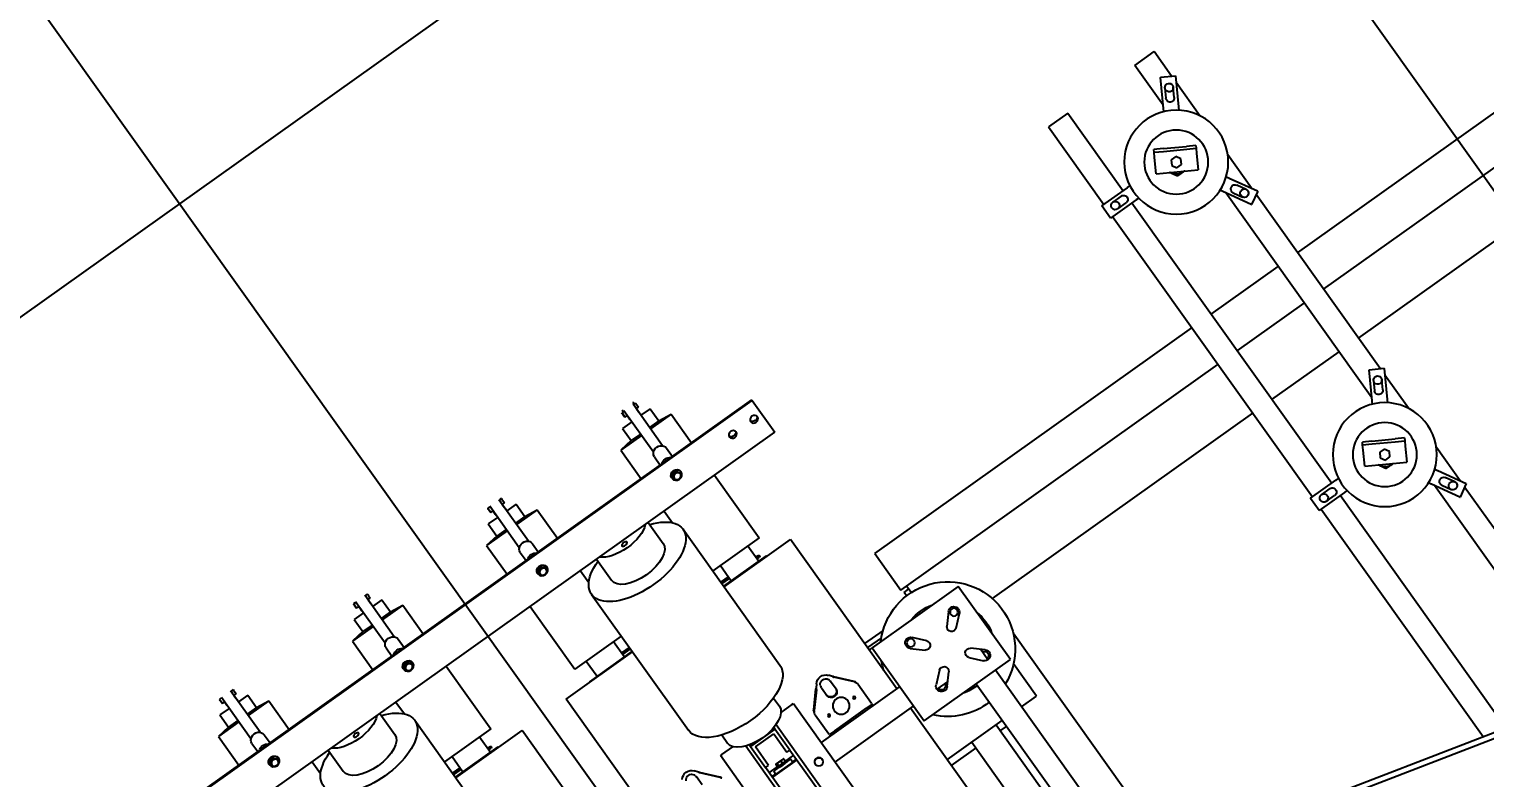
# Model space of a CAD drawing. Header units: feet. Extents: x 2321988 to 2329858, y 6722724 to 6730499.
# Drawn here: x 2326034.22 to 2326042.32, y 6726825.98 to 6726830.15 of the extents above; entities that cross this region are included whole.
import ezdxf

# ---------------------------------------------------------------- set-up
doc = ezdxf.new("R2010")
doc.units = ezdxf.units.FT
doc.header["$MEASUREMENT"] = 0
doc.header["$PDSIZE"] = 5
for name, color, linetype in [('BESS Dimensions', 3, 'Continuous'), ('C-BESS-EQUIPMENT', 255, 'Continuous'), ('Midpoint Site Plan$0$C-SWIR', 8, 'Continuous')]:
    doc.layers.add(name, color=color, linetype=linetype)
doc.styles.add('TG_DIMS', font='arial.ttf')
doc.dimstyles.new('TG-PROPOSED-ANNO', dxfattribs={"dimtxt": 0.1, "dimasz": 0.1, "dimexe": 0.05, "dimexo": 0.05, "dimgap": 0.02, "dimtad": 0, "dimtih": 1, "dimtoh": 1, "dimdsep": 46, "dimtxsty": 'TG_DIMS', "dimcen": 0, "dimclrd": 256, "dimclre": 256, "dimclrt": 256, "dimaunit": 1, "dimadec": 6, "dimazin": 2, "dimtfac": 1, "dimtofl": 0, "dimtmove": 1, "dimatfit": 3, "dimfxl": 1, "dimtolj": 1, "dimtzin": 0, "dimarcsym": 0})

# ---------------------------------------------------------------- blocks, each defined once
blk = doc.blocks.new('Midpoint Site Plan$0$GA 34.5kV 10MVAR Cap Bank top')
at = {"color": 0}
for p, q in [((8, 20.995), (8, -21.005)), ((9.75, 20.533), (9.75, -20.543)), ((12.25, -20.543), (12.25, 20.533)), ((14, -21.005), (14, 20.995)), ((10, 18.595), (10, -18.605)), ((12, -18.605), (12, 18.595)), ((24.69, 14.99), (24.69, -14.99)), ((26.27, 14.99), (26.27, -14.99)), ((22.19, -11.99), (22.19, 11.99)), ((57.31, 8.762), (57.31, -8.042)), ((26.27, 1.761), (52.951, 8.599)), ((26.305, 1.383), (53.044, 8.236)), ((51.81, -11.14), (51.81, 7.919)), ((50.23, -11.14), (50.23, 7.515)), ((58.89, 7.499), (58.89, -6.779)), ((28.69, -16.349), (28.69, 1.994)), ((24.19, -11.99), (24.19, 0.184)), ((20.19, -4.055), (20.19, -16.225)), ((58.244, -6.424), (57.203, -8.227)), ((58.244, -6.424), (58.252, -6.411)), ((59.118, -6.911), (58.252, -6.411)), ((57.723, -7.765), (58.067, -7.169)), ((58.069, -8.727), (59.11, -6.924)), ((58.553, -7.45), (58.209, -8.046)), ((58.89, -7.305), (58.89, -10.031)), ((59.118, -6.911), (59.11, -6.924)), ((57.197, -8.237), (57.096, -8.412)), ((57.203, -8.227), (57.197, -8.237)), ((57.962, -8.912), (58.063, -8.737)), ((58.063, -8.737), (58.069, -8.727)), ((54.266, -11.787), (56.709, -10.377)), ((57.251, -11.315), (56.709, -10.377)), ((20.19, -11.51), (22.19, -11.51)), ((24.19, -11.51), (24.69, -11.51)), ((50.06, -11.14), (50.075, -11.14)), ((50.06, -11.14), (50.06, -12.14)), ((52.157, -11.14), (50.075, -11.14)), ((50.81, -11.359), (51.498, -11.359)), ((52.169, -11.14), (52.157, -11.14)), ((52.371, -11.14), (52.169, -11.14)), ((55.435, -11.64), (55.622, -11.315)), ((55.622, -11.965), (55.435, -11.64)), ((55.622, -11.315), (55.998, -11.315)), ((55.998, -11.315), (56.185, -11.64)), ((56.185, -11.64), (55.998, -11.965)), ((56.883, -11.937), (57.428, -11.622)), ((57.428, -11.622), (57.251, -11.315)), ((57.522, -11.785), (57.428, -11.622)), ((20.19, -11.99), (24.69, -11.99)), ((26.27, -11.99), (27.5, -11.99)), ((27.5, -11.99), (27.5, -14.636)), ((50.075, -12.14), (50.06, -12.14)), ((50.075, -12.14), (52.157, -12.14)), ((50.23, -35.14), (50.23, -12.14)), ((51.498, -11.921), (50.81, -11.921)), ((51.81, -35.14), (51.81, -12.14)), ((52.157, -12.14), (52.169, -12.14)), ((52.169, -12.14), (52.371, -12.14)), ((54.266, -11.787), (54.808, -12.726)), ((55.531, -12.718), (56.883, -11.937)), ((55.998, -11.965), (55.622, -11.965)), ((55.625, -12.88), (56.977, -12.1)), ((57.522, -11.785), (56.977, -12.1)), ((54.808, -12.726), (54.985, -13.033)), ((54.985, -13.033), (55.531, -12.718)), ((54.985, -13.033), (55.079, -13.195)), ((55.625, -12.88), (55.079, -13.195)), ((58.89, -13.249), (58.89, -15.975)), ((58.063, -14.543), (57.962, -14.368)), ((58.069, -14.553), (58.063, -14.543)), ((59.11, -16.356), (58.069, -14.553)), ((20.44, -20.99), (20.44, -14.99)), ((20.44, -14.99), (27.5, -14.99)), ((27.5, -14.99), (27.5, -20.99)), ((57.096, -14.868), (57.197, -15.043)), ((57.197, -15.043), (57.203, -15.053)), ((57.203, -15.053), (58.244, -16.856)), ((57.31, -15.238), (57.31, -32.042)), ((58.067, -16.111), (57.723, -15.515)), ((58.209, -15.234), (58.553, -15.83)), ((20.44, -16.225), (14, -16.225)), ((23.235, -16.225), (22.357, -16.225)), ((23.233, -17.163), (22.484, -16.504)), ((23.014, -15.974), (23.673, -16.723)), ((25.327, -16.723), (25.986, -15.974)), ((26.516, -16.504), (25.767, -17.163)), ((26.27, -15.847), (26.27, -16.72)), ((58.252, -16.869), (59.118, -16.369)), ((58.89, -16.501), (58.89, -30.779)), ((59.11, -16.356), (59.118, -16.369)), ((58.252, -16.869), (58.244, -16.856)), ((-1.81, -17.805), (-1.81, -30.055)), ((1.81, -17.805), (1.81, -30.055)), ((12, -17.805), (10, -17.805)), ((10.008, -18.605), (10.008, -17.805)), ((10.008, -17.855), (10.31, -17.855)), ((10.008, -18.18), (10.594, -18.18)), ((10.31, -17.898), (10.31, -17.842)), ((11.69, -17.842), (10.31, -17.842)), ((10.31, -18.04), (10.31, -17.898)), ((10.31, -18.1), (10.31, -18.04)), ((10.594, -18.1), (10.31, -18.1)), ((11.407, -18.1), (10.594, -18.1)), ((10.594, -18.1), (10.594, -18.18)), ((11.407, -18.18), (10.594, -18.18)), ((10.684, -18.18), (10.684, -18.364)), ((10.719, -18.389), (10.706, -18.382)), ((10.719, -18.389), (10.731, -18.389)), ((10.731, -18.389), (10.936, -18.389)), ((10.778, -18.18), (10.778, -18.364)), ((10.813, -17.842), (10.813, -17.805)), ((10.813, -18.1), (10.813, -18.085)), ((10.936, -18.389), (11.205, -18.389)), ((11.094, -18.18), (11.094, -18.364)), ((11.188, -17.842), (11.188, -17.805)), ((11.188, -18.1), (11.188, -18.085)), ((11.205, -18.389), (11.281, -18.389)), ((11.281, -18.389), (11.294, -18.382)), ((11.316, -18.18), (11.316, -18.364)), ((11.407, -18.1), (11.407, -18.18)), ((11.69, -18.1), (11.407, -18.1)), ((11.407, -18.18), (12, -18.18)), ((11.69, -17.898), (11.69, -17.842)), ((11.69, -17.855), (12, -17.855)), ((11.69, -18.04), (11.69, -17.898)), ((11.69, -18.1), (11.69, -18.04)), ((20.44, -17.805), (14, -17.805)), ((14.75, -17.925), (14.75, -17.805)), ((15.19, -17.925), (14.75, -17.925)), ((14.75, -17.925), (14.75, -17.985)), ((14.75, -19.556), (14.75, -17.985)), ((15.19, -17.925), (17.81, -17.925)), ((18.25, -17.925), (17.81, -17.925)), ((18.25, -17.925), (18.25, -17.805)), ((18.25, -17.985), (18.25, -17.925)), ((18.25, -17.985), (18.25, -19.556)), ((20.19, -17.805), (20.19, -30.055)), ((10, -20.338), (10, -18.605)), ((10, -18.605), (10.25, -18.605)), ((10.25, -18.605), (10.25, -20.121)), ((11.75, -20.121), (11.75, -18.605)), ((11.75, -18.605), (12, -18.605)), ((12, -18.605), (12, -20.338)), ((22.484, -19.476), (23.233, -18.817)), ((23.673, -19.257), (23.014, -20.006)), ((25.986, -20.006), (25.327, -19.257)), ((25.767, -18.817), (26.516, -19.476)), ((28.883, -19.01), (50.23, -19.01)), ((51.81, -19.01), (57.31, -19.01)), ((58.89, -19.01), (88.685, -19.01)), ((5.875, -20.126), (5.875, -20.776)), ((7.146, -19.824), (6.216, -20.867)), ((6.216, -20.927), (7.146, -19.884)), ((7.19, -19.792), (7.19, -19.765)), ((7.19, -19.825), (7.19, -19.792)), ((12, -20.338), (10, -20.338)), ((10, -20.465), (10, -20.338)), ((10.25, -20.121), (11.75, -20.121)), ((12, -20.465), (12, -20.338)), ((14.81, -19.765), (14.81, -19.792)), ((14.81, -19.792), (14.81, -19.825)), ((15.784, -20.867), (14.854, -19.824)), ((14.854, -19.884), (15.784, -20.927)), ((16.125, -20.776), (16.125, -20.126)), ((16.875, -20.126), (16.875, -20.776)), ((18.146, -19.824), (17.216, -20.867)), ((17.216, -20.927), (18.146, -19.884)), ((18.19, -19.792), (18.19, -19.765)), ((18.19, -19.825), (18.19, -19.792)), ((6.17, -20.957), (5.995, -21.185)), ((6.216, -20.867), (6.216, -20.901)), ((6.216, -20.901), (6.216, -20.927)), ((8.125, -21.005), (8, -21.005)), ((8.125, -21.005), (9.029, -21.005)), ((13.875, -21.005), (12.971, -21.005)), ((13.875, -21.005), (14, -21.005)), ((15.784, -20.901), (15.784, -20.867)), ((15.784, -20.927), (15.784, -20.901)), ((16.005, -21.185), (15.83, -20.957)), ((17.17, -20.957), (16.995, -21.185)), ((17.216, -20.867), (17.216, -20.901)), ((17.216, -20.901), (17.216, -20.927)), ((20.44, -20.99), (20.19, -20.99)), ((21.326, -21.18), (20.19, -21.18)), ((27.5, -20.99), (20.44, -20.99)), ((8.875, -22.077), (8.875, -21.403)), ((13.125, -22.077), (13.125, -21.403)), ((21.697, -21.51), (20.19, -21.51)), ((24.235, -23.01), (24.69, -23.01)), ((24.235, -26.01), (24.235, -23.01)), ((24.332, -22.487), (24.332, -22.76)), ((24.332, -22.76), (24.69, -22.76)), ((24.69, -22.486), (24.69, -23.01)), ((24.69, -23.01), (50.23, -23.01)), ((51.81, -23.01), (57.31, -23.01)), ((58.89, -23.01), (82.242, -23.01)), ((-7.25, -34.772), (-7.25, -23.622)), ((7.25, -34.772), (7.25, -23.622)), ((14.75, -34.772), (14.75, -23.622)), ((24.235, -26.01), (50.23, -26.01)), ((51.81, -26.01), (57.31, -26.01)), ((58.89, -26.01), (82.496, -26.01)), ((-7.25, -30.055), (-1.81, -30.055)), ((-3.75, -30.102), (-7.25, -30.102)), ((-6.625, -31.352), (-6.625, -30.102)), ((-4.375, -31.352), (-4.375, -30.102)), ((-3.75, -30.102), (-3.75, -30.055)), ((1.81, -30.055), (7.25, -30.055)), ((3.75, -30.102), (3.75, -30.055)), ((7.25, -30.102), (3.75, -30.102)), ((4.375, -31.352), (4.375, -30.102)), ((6.625, -31.352), (6.625, -30.102)), ((14.75, -30.055), (20.19, -30.055)), ((18.25, -30.102), (14.75, -30.102)), ((15.375, -31.352), (15.375, -30.102)), ((17.625, -31.352), (17.625, -30.102)), ((18.25, -30.102), (18.25, -30.055)), ((-7.25, -30.291), (-6.625, -30.291)), ((-6.625, -30.416), (-7.25, -30.416)), ((-7.25, -30.416), (-6.625, -30.416)), ((-7.25, -30.419), (-6.625, -30.419)), ((-4.375, -30.291), (-4.184, -30.291)), ((-4.184, -30.416), (-4.375, -30.416)), ((-4.375, -30.416), (-4.184, -30.416)), ((-4.375, -30.419), (-4.184, -30.419)), ((-4.184, -30.416), (-4.184, -30.416)), ((-4.12, -30.355), (-4.12, -30.355)), ((-4.12, -30.355), (-4.12, -30.355)), ((6.625, -30.291), (7.25, -30.291)), ((7.25, -30.416), (6.625, -30.416)), ((6.625, -30.416), (7.25, -30.416)), ((6.625, -30.419), (7.25, -30.419)), ((14.75, -30.291), (15.375, -30.291)), ((15.375, -30.416), (14.75, -30.416)), ((14.75, -30.416), (15.375, -30.416)), ((14.75, -30.419), (15.375, -30.419)), ((17.625, -30.291), (17.816, -30.291)), ((17.816, -30.416), (17.625, -30.416)), ((17.625, -30.416), (17.816, -30.416)), ((17.625, -30.419), (17.816, -30.419)), ((17.816, -30.416), (17.816, -30.416)), ((17.88, -30.355), (17.88, -30.355)), ((17.88, -30.355), (17.88, -30.355)), ((58.244, -30.424), (57.203, -32.227)), ((58.069, -32.727), (59.11, -30.924)), ((58.244, -30.424), (58.252, -30.411)), ((59.118, -30.911), (58.252, -30.411)), ((59.118, -30.911), (59.11, -30.924)), ((-3.435, -31.352), (-7.25, -31.352)), ((-3.435, -36.491), (-3.435, -31.352)), ((7.25, -31.352), (3.435, -31.352)), ((3.435, -36.491), (3.435, -31.352)), ((18.565, -31.352), (14.75, -31.352)), ((18.565, -36.491), (18.565, -31.352)), ((57.723, -31.765), (58.067, -31.169)), ((58.553, -31.45), (58.209, -32.046)), ((58.89, -31.305), (58.89, -34.031)), ((57.197, -32.237), (57.096, -32.412)), ((57.203, -32.227), (57.197, -32.237)), ((57.962, -32.912), (58.063, -32.737)), ((58.063, -32.737), (58.069, -32.727)), ((-13.125, -36.491), (-13.125, -34.772)), ((-8.875, -36.491), (-8.875, -34.772)), ((8.875, -36.491), (8.875, -34.772)), ((13.125, -36.491), (13.125, -34.772)), ((54.266, -35.787), (56.709, -34.377)), ((57.251, -35.315), (56.709, -34.377)), ((-14.435, -36.491), (-14.435, -35.524)), ((-7.565, -36.491), (-7.565, -35.524)), ((7.565, -36.491), (7.565, -35.524)), ((14.435, -36.491), (14.435, -35.524)), ((50.06, -35.14), (50.075, -35.14)), ((50.06, -35.14), (50.06, -36.14)), ((52.157, -35.14), (50.075, -35.14)), ((50.81, -35.359), (51.498, -35.359)), ((51.498, -35.921), (50.81, -35.921)), ((52.169, -35.14), (52.157, -35.14)), ((52.371, -35.14), (52.169, -35.14)), ((54.266, -35.787), (54.808, -36.726)), ((55.435, -35.64), (55.622, -35.315)), ((55.622, -35.965), (55.435, -35.64)), ((55.531, -36.718), (56.883, -35.937)), ((55.622, -35.315), (55.998, -35.315)), ((55.998, -35.965), (55.622, -35.965)), ((55.998, -35.315), (56.185, -35.64)), ((56.185, -35.64), (55.998, -35.965)), ((56.883, -35.937), (57.428, -35.622)), ((57.522, -35.785), (56.977, -36.1)), ((57.428, -35.622), (57.251, -35.315)), ((57.522, -35.785), (57.428, -35.622)), ((-23.5, -36.491), (23.5, -36.491)), ((23.5, -39.089), (23.5, -36.491)), ((50.075, -36.14), (50.06, -36.14)), ((50.075, -36.14), (52.157, -36.14)), ((50.23, -42.51), (50.23, -36.14)), ((51.81, -42.51), (51.81, -36.14)), ((52.157, -36.14), (52.169, -36.14)), ((52.169, -36.14), (52.371, -36.14)), ((54.808, -36.726), (54.985, -37.033)), ((54.985, -37.033), (55.531, -36.718)), ((55.625, -36.88), (55.079, -37.195)), ((55.625, -36.88), (56.977, -36.1)), ((-16.75, -37.96), (-16.75, -37.882)), ((-16.25, -37.96), (-16.25, -37.882)), ((-5.75, -37.96), (-5.75, -37.882)), ((-5.25, -37.96), (-5.25, -37.882)), ((5.25, -37.96), (5.25, -37.882)), ((5.75, -37.96), (5.75, -37.882)), ((16.25, -37.96), (16.25, -37.882)), ((16.75, -37.96), (16.75, -37.882)), ((54.985, -37.033), (55.079, -37.195)), ((58.89, -37.249), (58.89, -39.975)), ((-16.875, -38.007), (-16.875, -37.96)), ((-16.125, -38.007), (-16.125, -37.96)), ((-5.875, -38.007), (-5.875, -37.96)), ((-5.125, -38.007), (-5.125, -37.96)), ((5.125, -38.007), (5.125, -37.96)), ((5.875, -38.007), (5.875, -37.96)), ((16.125, -38.007), (16.125, -37.96)), ((16.875, -38.007), (16.875, -37.96)), ((57.096, -38.868), (57.197, -39.043)), ((58.063, -38.543), (57.962, -38.368)), ((58.069, -38.553), (58.063, -38.543)), ((59.11, -40.356), (58.069, -38.553)), ((-23.5, -39.089), (23.5, -39.089)), ((-23.5, -39.145), (23.5, -39.145)), ((-18.565, -41.49), (-18.565, -39.145)), ((-17, -39.82), (-17, -39.145)), ((-16, -39.82), (-16, -39.145)), ((-14.435, -41.49), (-14.435, -39.145)), ((-7.565, -41.49), (-7.565, -39.145)), ((-6, -39.82), (-6, -39.145)), ((-5, -39.82), (-5, -39.145)), ((-3.435, -41.49), (-3.435, -39.145)), ((3.435, -41.49), (3.435, -39.145)), ((5, -39.82), (5, -39.145)), ((6, -39.82), (6, -39.145)), ((7.565, -41.49), (7.565, -39.145)), ((14.435, -41.49), (14.435, -39.145)), ((16, -39.82), (16, -39.145)), ((17, -39.82), (17, -39.145)), ((18.565, -41.49), (18.565, -39.145)), ((23.5, -39.12), (23.5, -39.089)), ((23.5, -39.12), (23.5, -39.145)), ((57.197, -39.043), (57.203, -39.053)), ((57.203, -39.053), (58.244, -40.856)), ((57.31, -39.238), (57.31, -42.51)), ((58.067, -40.111), (57.723, -39.515)), ((58.209, -39.234), (58.553, -39.83)), ((-16.875, -40.106), (-16.875, -43.51)), ((-16.125, -40.106), (-16.125, -43.51)), ((-5.875, -40.106), (-5.875, -43.51)), ((-5.125, -40.106), (-5.125, -43.51)), ((5.125, -40.106), (5.125, -43.51)), ((5.875, -40.106), (5.875, -43.51)), ((16.125, -40.106), (16.125, -43.51)), ((16.875, -40.106), (16.875, -43.51)), ((58.252, -40.869), (59.118, -40.369)), ((58.89, -40.501), (58.89, -42.51)), ((59.11, -40.356), (59.118, -40.369)), ((-16.875, -41.49), (-18.565, -41.49)), ((-17.637, -41.606), (-18.565, -41.49)), ((-16.875, -41.606), (-17.637, -41.606)), ((-17.637, -42.606), (-17.637, -41.606)), ((-14.435, -41.49), (-16.125, -41.49)), ((-15.362, -41.606), (-16.125, -41.606)), ((-15.362, -41.606), (-14.435, -41.49)), ((-15.362, -42.606), (-15.362, -41.606)), ((-5.875, -41.49), (-7.565, -41.49)), ((-6.637, -41.606), (-7.565, -41.49)), ((-5.875, -41.606), (-6.637, -41.606)), ((-6.637, -42.606), (-6.637, -41.606)), ((-3.435, -41.49), (-5.125, -41.49)), ((-4.362, -41.606), (-5.125, -41.606)), ((-4.362, -41.606), (-3.435, -41.49)), ((-4.362, -42.606), (-4.362, -41.606)), ((5.125, -41.49), (3.435, -41.49)), ((4.363, -41.606), (3.435, -41.49)), ((5.125, -41.606), (4.363, -41.606)), ((4.363, -42.606), (4.363, -41.606)), ((7.565, -41.49), (5.875, -41.49)), ((6.638, -41.606), (5.875, -41.606)), ((6.638, -41.606), (7.565, -41.49)), ((6.638, -42.606), (6.638, -41.606)), ((16.125, -41.49), (14.435, -41.49)), ((15.363, -41.606), (14.435, -41.49)), ((16.125, -41.606), (15.363, -41.606)), ((15.363, -42.606), (15.363, -41.606)), ((18.565, -41.49), (16.875, -41.49)), ((17.638, -41.606), (16.875, -41.606)), ((17.638, -41.606), (18.565, -41.49)), ((17.638, -42.606), (17.638, -41.606)), ((58.252, -40.869), (58.244, -40.856)), ((-16.875, -42.606), (-17.637, -42.606)), ((-15.362, -42.606), (-16.125, -42.606)), ((-5.875, -42.606), (-6.637, -42.606)), ((-4.362, -42.606), (-5.125, -42.606)), ((5.125, -42.606), (4.363, -42.606)), ((6.638, -42.606), (5.875, -42.606)), ((16.125, -42.606), (15.363, -42.606)), ((17.638, -42.606), (16.875, -42.606)), ((51.81, -42.51), (50.23, -42.51)), ((57.31, -42.51), (58.89, -42.51)), ((-17.064, -43.133), (-17.062, -43.133)), ((-17.064, -43.323), (-17.064, -43.133)), ((-17.062, -43.133), (-17.062, -43.323)), ((-17.062, -43.133), (-17.058, -43.133)), ((-17.061, -43.383), (-17.059, -43.383)), ((-17.059, -43.477), (-17.061, -43.477)), ((-16.937, -43.477), (-17.059, -43.477)), ((-17.058, -43.133), (-17.056, -43.133)), ((-17.058, -43.323), (-17.058, -43.133)), ((-17.056, -43.133), (-17.056, -43.323)), ((-17.056, -43.133), (-16.875, -43.133)), ((-16.875, -43.349), (-16.937, -43.349)), ((-16.89, -42.787), (-16.89, -42.786)), ((-16.88, -43.133), (-16.88, -42.865)), ((-16.875, -42.849), (-16.875, -42.849)), ((-16.125, -42.849), (-16.125, -42.849)), ((-16.125, -43.133), (-15.936, -43.133)), ((-16.062, -43.349), (-16.125, -43.349)), ((-16.12, -43.133), (-16.12, -42.865)), ((-16.109, -42.787), (-16.109, -42.786)), ((-15.939, -43.477), (-16.062, -43.477)), ((-15.936, -43.323), (-15.936, -43.133)), ((-6.064, -43.133), (-6.062, -43.133)), ((-6.064, -43.323), (-6.064, -43.133)), ((-6.062, -43.133), (-6.062, -43.323)), ((-6.062, -43.133), (-6.058, -43.133)), ((-6.061, -43.383), (-6.059, -43.383)), ((-6.059, -43.477), (-6.061, -43.477)), ((-5.937, -43.477), (-6.059, -43.477)), ((-6.058, -43.133), (-6.056, -43.133)), ((-6.058, -43.323), (-6.058, -43.133)), ((-6.056, -43.133), (-6.056, -43.323)), ((-6.056, -43.133), (-5.875, -43.133)), ((-5.875, -43.349), (-5.937, -43.349)), ((-5.89, -42.787), (-5.89, -42.786)), ((-5.88, -43.133), (-5.88, -42.865)), ((-5.875, -42.849), (-5.875, -42.849)), ((-5.125, -42.849), (-5.125, -42.849)), ((-5.125, -43.133), (-4.936, -43.133)), ((-5.062, -43.349), (-5.125, -43.349)), ((-5.12, -43.133), (-5.12, -42.865)), ((-5.109, -42.787), (-5.109, -42.786)), ((-4.939, -43.477), (-5.062, -43.477)), ((-4.936, -43.323), (-4.936, -43.133)), ((4.936, -43.133), (4.938, -43.133)), ((4.936, -43.323), (4.936, -43.133)), ((4.938, -43.133), (4.938, -43.323)), ((4.938, -43.133), (4.942, -43.133)), ((4.939, -43.383), (4.941, -43.383)), ((4.941, -43.477), (4.939, -43.477)), ((5.063, -43.477), (4.941, -43.477)), ((4.942, -43.133), (4.944, -43.133)), ((4.942, -43.323), (4.942, -43.133)), ((4.944, -43.133), (4.944, -43.323)), ((4.944, -43.133), (5.125, -43.133)), ((5.125, -43.349), (5.063, -43.349)), ((5.11, -42.787), (5.11, -42.786)), ((5.12, -43.133), (5.12, -42.865)), ((5.125, -42.849), (5.125, -42.849)), ((5.875, -42.849), (5.875, -42.849)), ((5.875, -43.133), (6.064, -43.133)), ((5.938, -43.349), (5.875, -43.349)), ((5.88, -43.133), (5.88, -42.865)), ((5.891, -42.787), (5.891, -42.786)), ((6.061, -43.477), (5.938, -43.477)), ((6.064, -43.323), (6.064, -43.133)), ((15.936, -43.133), (15.938, -43.133)), ((15.936, -43.323), (15.936, -43.133)), ((15.938, -43.133), (15.938, -43.323)), ((15.938, -43.133), (15.942, -43.133)), ((15.939, -43.383), (15.941, -43.383)), ((15.941, -43.477), (15.939, -43.477)), ((16.063, -43.477), (15.941, -43.477)), ((15.942, -43.133), (15.944, -43.133)), ((15.942, -43.323), (15.942, -43.133)), ((15.944, -43.133), (15.944, -43.323)), ((15.944, -43.133), (16.125, -43.133)), ((16.061, -43.477), (16.061, -43.602)), ((16.125, -43.349), (16.063, -43.349)), ((16.11, -42.787), (16.11, -42.786)), ((16.12, -43.133), (16.12, -42.865)), ((16.125, -42.849), (16.125, -42.849)), ((16.875, -42.849), (16.875, -42.849)), ((16.875, -43.133), (17.064, -43.133)), ((16.938, -43.349), (16.875, -43.349)), ((16.88, -43.133), (16.88, -42.865)), ((16.891, -42.787), (16.891, -42.786)), ((17.061, -43.477), (16.938, -43.477)), ((16.94, -43.602), (16.938, -43.602)), ((16.94, -43.477), (16.94, -43.602)), ((17.064, -43.323), (17.064, -43.133))]:
    blk.add_line(p, q, dxfattribs=at)
for centre, radius in [((55.81, -11.64), 3.475), ((55.81, -11.64), 2.14), ((13.12, -16.855), 0.281), ((15.47, -18.976), 0.0835), ((16.5, -19.036), 0.563), ((17.53, -18.976), 0.0835), ((22.732, -19.758), 0.264), ((26.268, -19.758), 0.264), ((55.81, -35.64), 3.475), ((55.81, -35.64), 2.14)]:
    blk.add_circle(centre, radius, dxfattribs=at)
for centre, radius, start, end in [((57.966, -7.906), 0.281, 150, 330), ((58.31, -7.31), 0.281, 0.01297, 328.78182), ((58.31, -7.31), 0.281, 330, 150), ((50.81, -11.64), 0.281, 90, 270), ((50.81, -11.64), 0.281, 270, 90), ((51.498, -11.64), 0.281, 270, 90), ((55.81, -11.64), 0.813, 150, 157.54048), ((55.81, -11.64), 0.813, 90, 150), ((55.81, -11.64), 0.813, 82.45952, 90), ((24.5, -17.99), 4.5, 87.58013, 138.18969), ((24.5, -17.99), 4.5, 221.81031, 66.83793), ((24.5, -17.99), 3.125, 86.51427, 106.2602), ((57.966, -15.374), 0.281, 30, 210), ((24.5, -17.99), 4.5, 154.45172, 156.90716), ((22.732, -16.222), 0.375, 41.38797, 228.61203), ((22.732, -16.222), 0.264, 359.39834, 180.60166), ((26.268, -16.222), 0.375, 311.38797, 138.61203), ((26.268, -16.222), 0.264, 270.48556, 89.51444), ((58.31, -15.97), 0.281, 31.21818, 359.98703), ((58.31, -15.97), 0.281, 210, 30), ((13.12, -16.845), 0.281, 181.01955, 358.98045), ((23.439, -16.929), 0.312, 228.61203, 41.38797), ((25.561, -16.929), 0.312, 138.61203, 311.38797), ((24.5, -17.99), 3.125, 343.7398, 16.2602), ((24.5, -17.99), 4.5, 196.70891, 205.54828), ((23.439, -19.051), 0.312, 318.61203, 131.38797), ((25.561, -19.051), 0.312, 48.61203, 221.38797), ((15.25, -19.556), 0.5, 180, 200.98502), ((17.75, -19.556), 0.5, 339.01498, 0), ((22.732, -19.758), 0.375, 131.38797, 318.61203), ((26.268, -19.758), 0.375, 221.38797, 48.61203), ((5.5, -20.803), 0.625, 217.66103, 322.33897), ((5.5, -20.793), 0.375, 206.02411, 333.97589), ((16.5, -20.803), 0.625, 217.66103, 322.33897), ((16.5, -20.793), 0.375, 206.02411, 333.97589), ((24.5, -17.99), 3.125, 253.7398, 286.2602), ((-4.184, -30.355), 0.0642, 0, 90), ((-4.184, -30.355), 0.0642, 270, 0), ((17.816, -30.355), 0.0642, 0, 90), ((17.816, -30.355), 0.0642, 270, 0), ((58.31, -31.31), 0.281, 0.01297, 328.78182), ((58.31, -31.31), 0.281, 330, 150), ((57.966, -31.906), 0.281, 150, 330), ((55.81, -35.64), 0.813, 90, 150), ((55.81, -35.64), 0.813, 82.45952, 90), ((50.81, -35.64), 0.281, 90, 270), ((50.81, -35.64), 0.281, 270, 90), ((51.498, -35.64), 0.281, 270, 90), ((55.81, -35.64), 0.813, 150, 157.54048), ((57.966, -39.374), 0.281, 30, 210), ((58.31, -39.97), 0.281, 31.21818, 359.98703), ((58.31, -39.97), 0.281, 210, 30), ((-16.828, -42.786), 0.062, 138.59038, 180), ((-16.171, -42.786), 0.062, 0, 41.40962), ((-5.828, -42.786), 0.062, 138.59038, 180), ((-5.171, -42.786), 0.062, 0, 41.40962), ((5.172, -42.786), 0.062, 138.59038, 180), ((5.829, -42.786), 0.062, 0, 41.40962), ((16.172, -42.786), 0.062, 138.59038, 180), ((16.829, -42.786), 0.062, 0, 41.40962), ((-16.828, -42.787), 0.0625, 180, 221.23608), ((-16.172, -42.787), 0.0625, 318.76392, 0), ((-5.828, -42.787), 0.0625, 180, 221.23608), ((-5.172, -42.787), 0.0625, 318.76392, 0), ((5.172, -42.787), 0.0625, 180, 221.23608), ((5.828, -42.787), 0.0625, 318.76392, 0), ((16.172, -42.787), 0.0625, 180, 221.23608), ((16.828, -42.787), 0.0625, 318.76392, 0)]:
    blk.add_arc(centre, radius, start, end, dxfattribs=at)
for centre, major_axis, ratio, start_param, end_param in [((6.75, -19.559), (-0.5, 0), 0.866025, 2.484284, 2.64521), ((6.75, -19.619), (0.5, 0), 0.866025, 5.625876, 5.786803), ((11, -21.403), (-2.125, 0), 0.5, 3.141593, 6.283185), ((15.25, -19.559), (-0.5, 0), 0.866025, 0.496383, 0.657309), ((15.25, -19.619), (0.5, 0), 0.866025, 3.637975, 3.798902), ((16.5, -20.126), (-0.375, 0), 0.866025, 3.141593, 6.283185), ((16.5, -20.186), (0.375, 0), 0.866025, 0, 3.141593), ((17.75, -19.559), (-0.5, 0), 0.866025, 2.484284, 2.64521), ((17.75, -19.619), (0.5, 0), 0.866025, 5.625876, 5.786803), ((5.5, -20.776), (0.375, 0), 0.866025, 5.998088, 6.283185), ((16.5, -20.776), (-0.375, 0), 0.866025, 0, 0.285097), ((16.5, -20.776), (0.375, 0), 0.866025, 5.998088, 6.283185), ((11, -23.622), (-3.75, 0), 0.5, 3.141593, 6.283185), ((-11, -34.772), (-3.75, 0), 0.5, 2.173251, 7.251527), ((11, -34.772), (-3.75, 0), 0.5, 2.173251, 7.251527), ((-11, -34.772), (-2.125, 0), 0.5, 3.141593, 6.283185), ((11, -34.772), (-2.125, 0), 0.5, 3.141593, 6.283185), ((-11, -36.991), (2.125, 0), 0.5, 0.489957, 2.651635), ((11, -36.991), (2.125, 0), 0.5, 0.489957, 2.651635), ((21.13, -38.132), (0.281, 0), 0.866025, 0.259739, 2.881854), ((22.88, -38.132), (0.281, 0), 0.866025, 0.259739, 2.881854), ((-16.5, -38.007), (0.375, 0), 0.866025, 3.141593, 6.283185), ((-16.5, -37.96), (0.25, 0), 0.866025, 3.141593, 6.283185), ((-5.5, -38.007), (0.375, 0), 0.866025, 3.141593, 6.283185), ((-5.5, -37.96), (0.25, 0), 0.866025, 3.141593, 6.283185), ((5.5, -38.007), (0.375, 0), 0.866025, 3.141593, 6.283185), ((5.5, -37.96), (0.25, 0), 0.866025, 3.141593, 6.283185), ((16.5, -38.007), (0.375, 0), 0.866025, 3.141593, 6.283185), ((16.5, -37.96), (0.25, 0), 0.866025, 3.141593, 6.283185), ((-16.5, -39.82), (-0.5, 0), 0.866025, 0, 3.141593), ((-16.5, -38.852), (0.5, 0), 0.866025, 3.88706, 5.537718), ((-16.5, -38.851), (-0.5, 0), 0.866025, 0.74704, 2.394553), ((-5.5, -39.82), (-0.5, 0), 0.866025, 0, 3.141593), ((-5.5, -38.852), (0.5, 0), 0.866025, 3.88706, 5.537718), ((-5.5, -38.851), (-0.5, 0), 0.866025, 0.74704, 2.394553), ((5.5, -39.82), (-0.5, 0), 0.866025, 0, 3.141593), ((5.5, -38.852), (0.5, 0), 0.866025, 3.88706, 5.537718), ((5.5, -38.851), (-0.5, 0), 0.866025, 0.74704, 2.394553), ((16.5, -39.82), (-0.5, 0), 0.866025, 0, 3.141593), ((16.5, -38.852), (0.5, 0), 0.866025, 3.88706, 5.537718), ((16.5, -38.851), (-0.5, 0), 0.866025, 0.74704, 2.394553), ((-17.061, -43.323), (0, 0.154), 0.017484, 1.570796, 3.141593), ((-17.061, -43.323), (0, -0.06), 0.017484, 4.712389, 6.283185), ((-17.059, -43.323), (0, -0.154), 0.017484, 0, 1.570796), ((-17.059, -43.323), (0, 0.06), 0.017484, 3.141593, 4.712389), ((-15.939, -43.323), (0, 0.154), 0.017484, 3.141593, 4.712389), ((-6.061, -43.323), (0, 0.154), 0.017484, 1.570796, 3.141593), ((-6.061, -43.323), (0, -0.06), 0.017484, 4.712389, 6.283185), ((-6.059, -43.323), (0, -0.154), 0.017484, 0, 1.570796), ((-6.059, -43.323), (0, 0.06), 0.017484, 3.141593, 4.712389), ((-4.939, -43.323), (0, 0.154), 0.017484, 3.141593, 4.712389), ((4.939, -43.323), (0, 0.154), 0.017484, 1.570796, 3.141593), ((4.939, -43.323), (0, -0.06), 0.017484, 4.712389, 6.283185), ((4.941, -43.323), (0, -0.154), 0.017484, 0, 1.570796), ((4.941, -43.323), (0, 0.06), 0.017484, 3.141593, 4.712389), ((6.061, -43.323), (0, 0.154), 0.017484, 3.141593, 4.712389), ((15.939, -43.323), (0, 0.154), 0.017484, 1.570796, 3.141593), ((15.939, -43.323), (0, -0.06), 0.017484, 4.712389, 6.283185), ((15.941, -43.323), (0, -0.154), 0.017484, 0, 1.570796), ((15.941, -43.323), (0, 0.06), 0.017484, 3.141593, 4.712389), ((17.061, -43.323), (0, 0.154), 0.017484, 3.141593, 4.712389)]:
    blk.add_ellipse(centre, major_axis=major_axis, ratio=ratio, start_param=start_param, end_param=end_param, dxfattribs=at)
for centre, major_axis, ratio in [((-11, -36.241), (0.209, 0), 0.5), ((11, -36.241), (0.209, 0), 0.5), ((-16.5, -37.96), (-0.375, 0), 0.866025), ((-16.5, -37.882), (-0.25, 0), 0.866025), ((-5.5, -37.96), (-0.375, 0), 0.866025), ((-5.5, -37.882), (-0.25, 0), 0.866025), ((5.5, -37.96), (-0.375, 0), 0.866025), ((5.5, -37.882), (-0.25, 0), 0.866025), ((16.5, -37.96), (-0.375, 0), 0.866025), ((16.5, -37.882), (-0.25, 0), 0.866025), ((21.13, -38.007), (0.281, 0), 0.866025), ((22.88, -38.007), (0.281, 0), 0.866025)]:
    blk.add_ellipse(centre, major_axis=major_axis, ratio=ratio, dxfattribs=at)
for points, weights in [([(55.106, -11.234), (55.077, -11.285), (55.047, -11.337)], [1, 1.01002296794, 1.01475228365]), ([(55.341, -10.828), (55.215, -11.045), (55.106, -11.234)], [1, 1.03795484931, 1]), ([(55.81, -10.828), (55.592, -10.828), (55.341, -10.828)], [1, 1.03795484931, 1]), ([(55.929, -10.828), (55.869, -10.828), (55.81, -10.828)], [1.01475228365, 1.01002296794, 1]), ([(10.684, -18.364), (10.709, -18.389), (10.731, -18.389)], [1, 1.0379548493, 1]), ([(10.731, -18.389), (10.753, -18.389), (10.778, -18.364)], [1, 1.0379548493, 1]), ([(10.778, -18.364), (10.862, -18.389), (10.936, -18.389)], [1, 1.0379548493, 1]), ([(10.936, -18.389), (11.009, -18.389), (11.094, -18.364)], [1, 1.0379548493, 1]), ([(11.094, -18.364), (11.153, -18.389), (11.205, -18.389)], [1, 1.0379548493, 1]), ([(11.205, -18.389), (11.257, -18.389), (11.316, -18.364)], [1, 1.0379548493, 1]), ([(11.316, -18.364), (11.304, -18.376), (11.294, -18.382)], [1, 1.01739400218, 1.01884530837]), ([(55.341, -34.828), (55.215, -35.045), (55.106, -35.234)], [1, 1.03795484931, 1]), ([(55.81, -34.828), (55.592, -34.828), (55.341, -34.828)], [1, 1.03795484931, 1]), ([(55.929, -34.828), (55.869, -34.828), (55.81, -34.828)], [1.01475228365, 1.01002296794, 1]), ([(55.106, -35.234), (55.077, -35.285), (55.047, -35.337)], [1, 1.01002296794, 1.01475228365]), ([(-16.875, -42.849), (-16.877, -42.849), (-16.88, -42.865)], [1.00155746115, 1.03715944997, 1]), ([(-16.125, -42.849), (-16.123, -42.85), (-16.12, -42.865)], [1.00305066679, 1.03636273015, 1]), ([(-16.12, -42.865), (-16.123, -42.864), (-16.125, -42.864)], [1, 1.00091548012, 1.00178679703]), ([(-5.875, -42.849), (-5.877, -42.849), (-5.88, -42.865)], [1.00155746115, 1.03715944997, 1]), ([(-5.125, -42.849), (-5.123, -42.85), (-5.12, -42.865)], [1.00305066679, 1.03636273015, 1]), ([(-5.12, -42.865), (-5.123, -42.864), (-5.125, -42.864)], [1, 1.00091548012, 1.00178679703]), ([(5.125, -42.849), (5.123, -42.849), (5.12, -42.865)], [1.00155746115, 1.03715944997, 1]), ([(5.875, -42.849), (5.877, -42.85), (5.88, -42.865)], [1.00305066679, 1.03636273015, 1]), ([(5.88, -42.865), (5.877, -42.864), (5.875, -42.864)], [1, 1.00091548012, 1.00178679703]), ([(16.125, -42.849), (16.123, -42.849), (16.12, -42.865)], [1.00155746115, 1.03715944997, 1]), ([(16.875, -42.849), (16.877, -42.85), (16.88, -42.865)], [1.00305066679, 1.03636273015, 1]), ([(16.88, -42.865), (16.877, -42.864), (16.875, -42.864)], [1, 1.00091548012, 1.00178679703])]:
    blk.add_rational_spline(points, weights, degree=2, dxfattribs=at)
for points, knots in [([(10.719, -18.1), (10.719, -18.1), (10.726, -18.099), (10.755, -18.094), (10.776, -18.09), (10.826, -18.083), (10.858, -18.08), (10.927, -18.075), (10.965, -18.073), (11, -18.073)], [3.234507, 3.234507, 3.234507, 3.234507, 3.504043, 3.504043, 3.77358, 3.77358, 4.043128, 4.043128, 4.312676, 4.312676, 4.312676, 4.312676]), ([(11, -18.073), (11.035, -18.073), (11.073, -18.075), (11.142, -18.08), (11.174, -18.083), (11.224, -18.09), (11.245, -18.094), (11.274, -18.099), (11.281, -18.1), (11.281, -18.1)], [0, 0, 0, 0, 0.269548, 0.269548, 0.539096, 0.539096, 0.808633, 0.808633, 1.078169, 1.078169, 1.078169, 1.078169]), ([(7.217, -19.735), (7.213, -19.751), (7.209, -19.767), (7.2, -19.797), (7.195, -19.812), (7.19, -19.825)], [0, 0, 0, 0, 0.1248201, 0.1248201, 0.250094, 0.250094, 0.250094, 0.250094]), ([(7.19, -19.765), (7.196, -19.76), (7.201, -19.755), (7.209, -19.746), (7.213, -19.741), (7.217, -19.735)], [0, 0, 0, 0, 0.0672131, 0.0672131, 0.1471399, 0.1471399, 0.1471399, 0.1471399]), ([(14.81, -19.825), (14.805, -19.812), (14.8, -19.797), (14.791, -19.767), (14.787, -19.751), (14.783, -19.735)], [0, 0, 0, 0, 0.1255988, 0.1255988, 0.2507427, 0.2507427, 0.2507427, 0.2507427]), ([(14.783, -19.735), (14.787, -19.741), (14.791, -19.746), (14.799, -19.755), (14.804, -19.76), (14.81, -19.765)], [0, 0, 0, 0, 0.05158379, 0.05158379, 0.09496228, 0.09496228, 0.09496228, 0.09496228]), ([(18.217, -19.735), (18.213, -19.751), (18.209, -19.767), (18.2, -19.797), (18.195, -19.812), (18.19, -19.825)], [0, 0, 0, 0, 0.1248201, 0.1248201, 0.250094, 0.250094, 0.250094, 0.250094]), ([(18.19, -19.765), (18.196, -19.76), (18.201, -19.755), (18.209, -19.746), (18.213, -19.741), (18.217, -19.735)], [0, 0, 0, 0, 0.0672131, 0.0672131, 0.1471399, 0.1471399, 0.1471399, 0.1471399]), ([(5.86, -20.867), (5.857, -20.881), (5.854, -20.896), (5.846, -20.926), (5.842, -20.942), (5.837, -20.957)], [0, 0, 0, 0, 0.1235139, 0.1235139, 0.2473959, 0.2473959, 0.2473959, 0.2473959]), ([(6.17, -20.957), (6.178, -20.942), (6.185, -20.926), (6.201, -20.896), (6.208, -20.881), (6.216, -20.867)], [0, 0, 0, 0, 0.1331494, 0.1331494, 0.2662988, 0.2662988, 0.2662988, 0.2662988]), ([(6.216, -20.927), (6.208, -20.932), (6.201, -20.937), (6.185, -20.947), (6.178, -20.952), (6.17, -20.957)], [0, 0, 0, 0, 0.0704092, 0.0704092, 0.1408185, 0.1408185, 0.1408185, 0.1408185]), ([(15.784, -20.867), (15.792, -20.881), (15.799, -20.896), (15.815, -20.926), (15.822, -20.942), (15.83, -20.957)], [0, 0, 0, 0, 0.1331494, 0.1331494, 0.2662988, 0.2662988, 0.2662988, 0.2662988]), ([(15.83, -20.957), (15.822, -20.952), (15.815, -20.947), (15.799, -20.937), (15.792, -20.932), (15.784, -20.927)], [0, 0, 0, 0, 0.0704092, 0.0704092, 0.1408185, 0.1408185, 0.1408185, 0.1408185]), ([(16.163, -20.957), (16.158, -20.942), (16.154, -20.926), (16.146, -20.896), (16.143, -20.881), (16.14, -20.867)], [0, 0, 0, 0, 0.1244655, 0.1244655, 0.2485612, 0.2485612, 0.2485612, 0.2485612]), ([(16.86, -20.867), (16.857, -20.881), (16.854, -20.896), (16.846, -20.926), (16.842, -20.942), (16.837, -20.957)], [0, 0, 0, 0, 0.1235139, 0.1235139, 0.2473959, 0.2473959, 0.2473959, 0.2473959]), ([(17.17, -20.957), (17.178, -20.942), (17.185, -20.926), (17.201, -20.896), (17.208, -20.881), (17.216, -20.867)], [0, 0, 0, 0, 0.1331494, 0.1331494, 0.2662988, 0.2662988, 0.2662988, 0.2662988]), ([(17.216, -20.927), (17.208, -20.932), (17.201, -20.937), (17.185, -20.947), (17.178, -20.952), (17.17, -20.957)], [0, 0, 0, 0, 0.0704092, 0.0704092, 0.1408185, 0.1408185, 0.1408185, 0.1408185])]:
    blk.add_open_spline(points, degree=3, knots=knots, dxfattribs=at)
blk = doc.blocks.new('*D110')
at = {"layer": 'BESS Dimensions', "lineweight": -2, "transparency": 16777216}
for p, q in [((2325959.3419, 6726878.5788), (2325907.9067, 6726841.9324)), ((2325917.7814, 6726836.6894), (2325957.7158, 6726780.6393)), ((2326007.7221, 6726710.4528), (2325967.7877, 6726766.5029)), ((2326060.8878, 6726736.0536), (2326009.4525, 6726699.4072))]:
    blk.add_line(p, q, dxfattribs=at)
at = {"layer": 'BESS Dimensions', "transparency": 16777216}
for points in [[(2325919.1388, 6726837.6565), (2325916.424, 6726835.7223), (2325911.9788, 6726844.8337)], [(2326009.0794, 6726711.4199), (2326006.3647, 6726709.4857), (2326013.5247, 6726702.3085)]]:
    blk.add_solid(points, dxfattribs=at)
at = {"layer": 'Defpoints', "color": 0, "transparency": 16777216}
for p in [(2325963.414, 6726881.4801), (2326064.9599, 6726738.9549), (2326013.5247, 6726702.3085)]:
    blk.add_point(p, dxfattribs=at)
at = {"layer": 'BESS Dimensions', "transparency": 16777216, "insert": (2325962.7517, 6726773.5711), "char_height": 10, "attachment_point": 5, "style": 'TG_DIMS'}
blk.add_mtext("\\A1;175'", dxfattribs=at)

msp = doc.modelspace()

# ---------------------------------------------------------------- linework, layer by layer
at = {"layer": 'C-BESS-EQUIPMENT'}
msp.add_lwpolyline([(2326030.1675, 6726825.6995), (2326039.9406, 6726832.6627), (2326046.9038, 6726822.8895), (2326037.1306, 6726815.9264)], close=True, dxfattribs=at)
at = {"layer": 'Midpoint Site Plan$0$C-SWIR'}
msp.add_line((2326007.2015, 6726868.2737), (2326056.7188, 6726798.7735), dxfattribs=at)

# ---------------------------------------------------------------- block references
at = {"layer": 'C-BESS-EQUIPMENT', "xscale": -0.08333333333333331, "yscale": 0.08333333333333331, "zscale": 0.08333333333333331, "rotation": 215.4689808292026}
msp.add_blockref('Midpoint Site Plan$0$GA 34.5kV 10MVAR Cap Bank top', (2326038.5356, 6726824.2945), dxfattribs=at)

# ---------------------------------------------------------------- dimensions: what is measured, and where the dimension line sits
at = {"layer": 'BESS Dimensions'}
dim = msp.add_aligned_dim(p1=(2325963.414, 6726881.4801), p2=(2326064.9599, 6726738.9549), distance=-63.1549, dimstyle='TG-PROPOSED-ANNO', override={"dimscale": 50, "dimpost": "'"}, dxfattribs=at)
dim.commit()
dim.dimension.update_dxf_attribs({"geometry": '*D110', "text_midpoint": (2325962.7517, 6726773.5711)})

doc.saveas('drawing.dxf')
